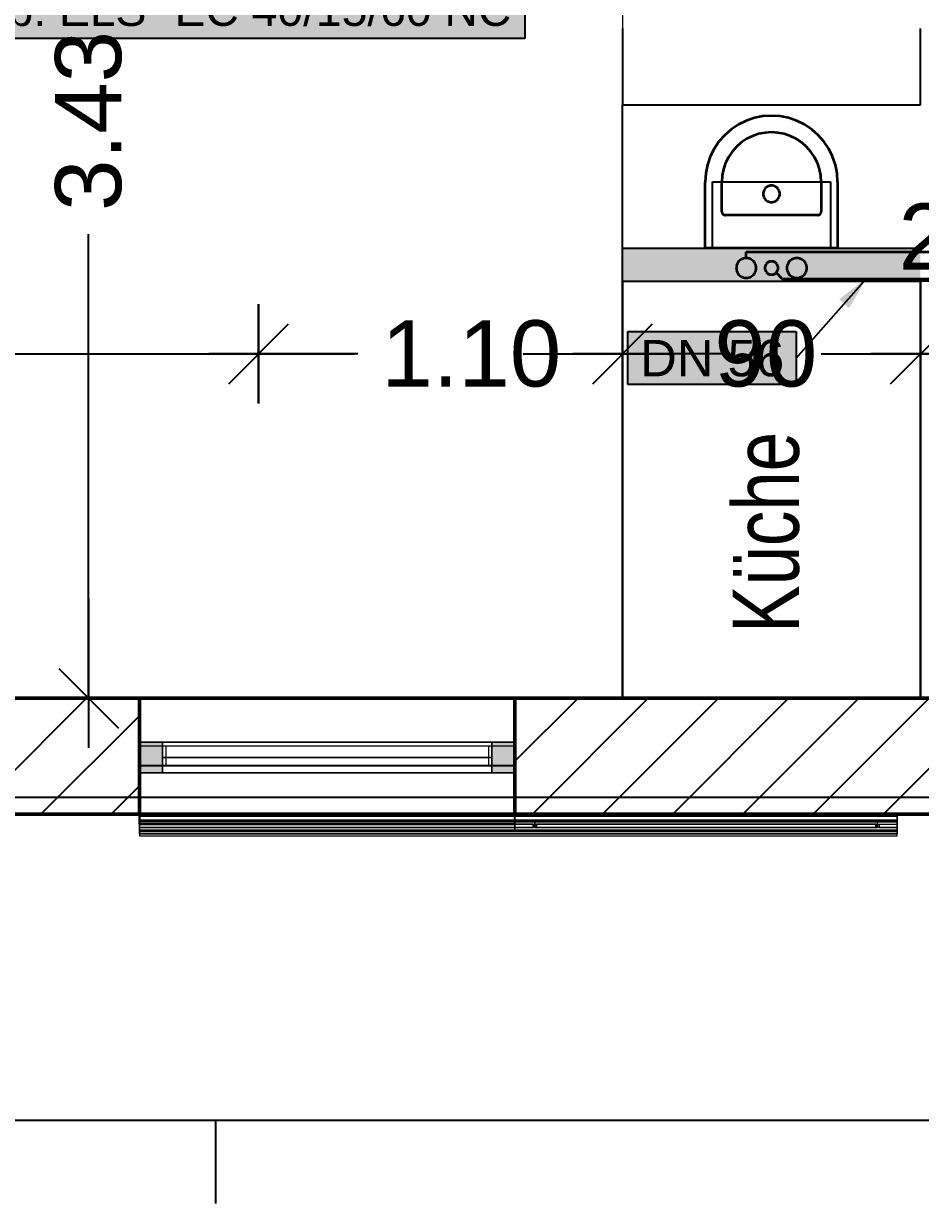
# Model space of a CAD drawing. Extents: x 0 to 756, y -25 to 420.
# Drawn here: x 202.4 to 256.6, y 0 to 71.3 of the extents above; entities that cross this region are included whole.
import ezdxf
from ezdxf.lldxf.tags import DXFTag

# ---------------------------------------------------------------- set-up
doc = ezdxf.new("R2010")
doc.units = 0
doc.layers.get('0').update_dxf_attribs({"lineweight": 25})
doc.layers.get('DEFPOINTS').update_dxf_attribs({"lineweight": 25})
for name, color, linetype, lineweight in [('A_Aussenwand', 7, 'Continuous', 25), ('A_Fenster', 7, 'Continuous', 25), ('Allgemein01', 7, 'Continuous', 13), ('Allgemein03', 7, 'Continuous', 25), ('Design', 7, 'Continuous', 18), ('Fenster', 7, 'Continuous', 13), ('Fensterbank', 7, 'Continuous', 13), ('L_Text', 7, 'Continuous', 25), ('Pfosten_ Stützen', 7, 'Continuous', 13), ('Standard', 7, 'Continuous', 25), ('Verschattung', 7, 'Continuous', 13), ('Wand Holz tragend', 7, 'Continuous', 13), ('X_Planrahmen', 7, 'Continuous', 25), ('X_Text', 7, 'Continuous', 25)]:
    doc.layers.add(name, color=color, linetype=linetype, lineweight=lineweight)
for name, color, linetype, lineweight, true_color in [('A_Geschossdecke', 7, 'Continuous', 25, 0x008080), ('Bolzen', 7, 'Continuous', 25, 0xcc0000), ('S_Einrichtung', 7, 'Continuous', 35, 0x9dff9d), ('S_Kaltwasser', 3, 'Continuous', 35, 0x00ff00), ('S_Schmutzwasser', 7, 'Continuous', 35, 0x808040), ('S_Warmwasser', 1, 'fein_strichliert', 35, 0xff0000)]:
    doc.layers.add(name, color=color, linetype=linetype, lineweight=lineweight, true_color=true_color)
doc.styles.get("Standard").update_dxf_attribs({"font": 'arial.ttf'})
tags = doc.linetypes.add('fein_strichliert', pattern=[4, 1, -2, 1]).pattern_tags.tags
tags[8:9] = [DXFTag(74, 4), DXFTag(75, 0), DXFTag(340, '0'), DXFTag(46, 0.0), DXFTag(50, 0.0), DXFTag(44, 0.0), DXFTag(45, 0.0)]
tags[6:7] = [DXFTag(74, 4), DXFTag(75, 0), DXFTag(340, '0'), DXFTag(46, 0.0), DXFTag(50, 0.0), DXFTag(44, 0.0), DXFTag(45, 0.0)]
tags[4:5] = [DXFTag(74, 4), DXFTag(75, 0), DXFTag(340, '0'), DXFTag(46, 0.0), DXFTag(50, 0.0), DXFTag(44, 0.0), DXFTag(45, 0.0)]
tags = doc.linetypes.add('VERDECKT2_S2', pattern=[0.27, 0.2, -0.07]).pattern_tags.tags
tags[6:7] = [DXFTag(74, 4), DXFTag(75, 0), DXFTag(340, '0'), DXFTag(46, 1.0), DXFTag(50, 0.0), DXFTag(44, 0.0), DXFTag(45, 0.0)]
tags[4:5] = [DXFTag(74, 4), DXFTag(75, 0), DXFTag(340, '0'), DXFTag(46, 1.0), DXFTag(50, 0.0), DXFTag(44, 0.0), DXFTag(45, 0.0)]

# ---------------------------------------------------------------- blocks, each defined once
blk = doc.blocks.new('Blockreferenz-A01I5YB9IE', base_point=(0, -25))
at = {"layer": 'X_Planrahmen', "color": 0, "linetype": 'ByBlock', "lineweight": -2, "ltscale": 0.25}
for p, q in [((589, 5), (20, 5)), ((214, 5), (214, 0))]:
    blk.add_line(p, q, dxfattribs=at)
blk = doc.blocks.new('Referenz-A01I5YBJIE')
at = {"layer": 'Allgemein01', "color": 0, "lineweight": -2}
for p, q in [((244.047, 57.721), (244.047, 61.721)), ((244.047, 61.721), (251.167, 61.721)), ((251.167, 61.721), (251.167, 57.721)), ((251.167, 57.721), (244.047, 57.721))]:
    blk.add_line(p, q, dxfattribs=at)
at = {"layer": 'Allgemein03', "color": 0, "lineweight": -2}
for p, q in [((238.61, 57.718), (238.607, 57.721)), ((238.607, 57.721), (256.607, 57.721)), ((238.604, 30.521), (238.607, 55.721)), ((238.607, 55.721), (238.604, 30.521)), ((238.607, 55.721), (256.607, 55.721)), ((256.607, 55.721), (256.604, 30.521)), ((256.604, 30.521), (256.607, 55.721)), ((256.604, 30.521), (238.604, 30.521)), ((238.604, 30.521), (256.604, 30.521))]:
    blk.add_line(p, q, dxfattribs=at)
at = {"layer": 'Allgemein03', "color": 0, "linetype": 'VERDECKT2_S2', "lineweight": 13, "ltscale": 0.13}
blk.add_line((154.607, 23.521), (362.607, 23.521), dxfattribs=at)
at = {"layer": 'Bolzen', "color": 0, "lineweight": -2}
for p, q in [((238.607, 70.986), (238.607, 66.386)), ((256.607, 66.386), (256.607, 70.986)), ((238.607, 66.386), (256.607, 66.386)), ((238.607, 55.721), (238.607, 66.386)), ((238.607, 55.721), (256.607, 55.721))]:
    blk.add_line(p, q, dxfattribs=at)
at = {"layer": 'DEFPOINTS', "color": 0, "linetype": 'Continuous', "lineweight": -2, "ltscale": 0.25}
for p, q in [((238.607, 66.386), (238.607, 66.386)), ((238.607, 66.386), (238.607, 66.386)), ((216.607, 51.326), (216.607, 51.326)), ((238.607, 51.326), (238.607, 51.326)), ((206.344, 30.521), (206.344, 30.521)), ((238.604, 30.521), (238.604, 30.521)), ((209.407, 23.521), (209.407, 23.521)), ((209.407, 23.521), (209.407, 23.521)), ((232.107, 23.521), (232.107, 23.521)), ((232.107, 23.521), (232.107, 23.521))]:
    blk.add_line(p, q, dxfattribs=at)
at = {"layer": 'Design', "color": 0, "lineweight": -2}
for points in [[(238.607, 55.721), (256.607, 55.721), (238.607, 57.721)], [(256.607, 55.721), (256.607, 57.721), (238.607, 57.721)], [(256.607, 57.721), (238.607, 57.721), (256.607, 57.721)]]:
    blk.add_solid(points, dxfattribs=at)
at = {"layer": 'Fenster', "color": 0, "linetype": 'Continuous', "ltscale": 0.13}
for p, q in [((209.407, 26.021), (209.407, 27.861)), ((209.407, 27.861), (210.807, 27.861)), ((210.807, 27.861), (209.407, 27.861)), ((209.407, 27.861), (209.407, 26.021)), ((210.807, 27.861), (209.407, 27.861)), ((209.407, 27.861), (209.407, 27.861)), ((209.407, 27.861), (209.407, 26.021)), ((210.807, 27.861), (210.807, 26.021)), ((210.807, 26.021), (210.807, 27.861)), ((210.807, 27.861), (230.707, 27.861)), ((210.807, 26.021), (210.807, 27.861)), ((210.807, 27.861), (210.807, 27.861)), ((210.807, 27.861), (210.807, 26.021)), ((230.707, 27.861), (210.807, 27.861)), ((210.807, 27.861), (210.807, 26.021)), ((230.707, 27.861), (210.807, 27.861)), ((210.807, 27.861), (210.807, 27.861)), ((210.807, 27.861), (210.807, 26.021)), ((230.707, 27.861), (210.807, 27.861)), ((210.807, 27.861), (210.807, 26.021)), ((230.707, 27.861), (210.807, 27.861)), ((210.807, 27.861), (210.807, 27.861)), ((210.807, 27.861), (210.807, 26.021)), ((230.707, 26.021), (230.707, 27.861)), ((230.707, 27.861), (232.107, 27.861)), ((230.707, 27.861), (230.707, 26.021)), ((232.107, 27.861), (230.707, 27.861)), ((230.707, 27.861), (230.707, 26.021)), ((232.107, 27.861), (230.707, 27.861)), ((230.707, 27.861), (230.707, 27.861)), ((230.707, 27.861), (230.707, 26.021)), ((230.707, 26.021), (230.707, 27.861)), ((230.707, 27.861), (230.707, 27.861)), ((230.707, 27.861), (230.707, 26.021)), ((230.707, 26.021), (230.707, 27.861)), ((230.707, 27.861), (230.707, 27.861)), ((230.707, 27.861), (230.707, 26.021)), ((232.107, 27.861), (232.107, 26.021)), ((232.107, 26.021), (232.107, 27.861)), ((232.107, 27.861), (232.107, 27.861)), ((232.107, 27.861), (232.107, 26.021)), ((230.707, 26.941), (210.807, 26.941)), ((210.807, 26.941), (210.807, 26.941)), ((210.807, 26.941), (230.707, 26.941)), ((230.707, 26.941), (230.707, 26.941)), ((210.807, 26.021), (209.407, 26.021)), ((209.407, 26.021), (210.807, 26.021)), ((209.407, 26.021), (209.407, 26.021)), ((210.807, 26.021), (209.407, 26.021)), ((230.707, 26.021), (210.807, 26.021)), ((210.807, 26.021), (210.807, 26.021)), ((210.807, 26.021), (230.707, 26.021)), ((210.807, 26.021), (210.807, 26.021)), ((230.707, 26.021), (210.807, 26.021)), ((210.807, 26.021), (230.707, 26.021)), ((210.807, 26.021), (210.807, 26.021)), ((230.707, 26.021), (210.807, 26.021)), ((232.107, 26.021), (230.707, 26.021)), ((230.707, 26.021), (232.107, 26.021)), ((230.707, 26.021), (230.707, 26.021)), ((232.107, 26.021), (230.707, 26.021)), ((230.707, 26.021), (230.707, 26.021)), ((230.707, 26.021), (230.707, 26.021)), ((232.107, 26.021), (232.107, 26.021))]:
    blk.add_line(p, q, dxfattribs=at)
for points in [[(209.407, 26.021), (210.807, 26.021), (209.407, 27.861)], [(210.807, 26.021), (210.807, 27.861), (209.407, 27.861)], [(230.707, 26.021), (232.107, 26.021), (230.707, 27.861)], [(232.107, 26.021), (232.107, 27.861), (230.707, 27.861)]]:
    blk.add_solid(points, dxfattribs=at)
at = {"layer": 'Fensterbank', "color": 0, "lineweight": -2}
for p, q in [((232.107, 26.441), (209.407, 26.441)), ((209.407, 26.441), (209.407, 22.921)), ((232.107, 26.441), (209.407, 26.441)), ((209.407, 26.441), (209.407, 26.441)), ((209.407, 23.521), (209.407, 26.441)), ((232.107, 22.921), (232.107, 26.441)), ((232.107, 26.441), (232.107, 26.441)), ((232.107, 23.521), (232.107, 26.441)), ((232.107, 23.521), (209.407, 23.521)), ((209.407, 23.521), (209.407, 23.521)), ((209.407, 23.521), (232.107, 23.521)), ((209.407, 22.921), (209.407, 23.521)), ((209.407, 22.921), (232.107, 22.921)), ((232.107, 22.921), (209.407, 22.921)), ((209.407, 22.921), (209.407, 22.921)), ((232.107, 22.921), (232.107, 23.521)), ((232.107, 23.521), (232.107, 23.521)), ((232.107, 22.921), (232.107, 22.921))]:
    blk.add_line(p, q, dxfattribs=at)
at = {"layer": 'Fensterbank', "color": 0, "lineweight": 18}
blk.add_line((232.107, 23.521), (209.407, 23.521), dxfattribs=at)
at = {"layer": 'Standard', "color": 0, "lineweight": 13}
blk.add_line((238.607, 99.078), (238.607, 30.521), dxfattribs=at)
at = {"layer": 'Standard', "color": 0, "lineweight": -2}
for p, q in [((206.344, 30.521), (206.344, 58.56)), ((216.607, 48.326), (216.607, 54.326)), ((216.607, 54.326), (216.607, 48.326)), ((238.607, 48.326), (238.607, 54.326)), ((238.607, 54.326), (238.607, 48.326)), ((214.807, 49.526), (218.407, 53.126)), ((218.407, 53.126), (214.807, 49.526)), ((236.807, 49.526), (240.407, 53.126)), ((240.407, 53.126), (236.807, 49.526)), ((254.807, 49.526), (258.407, 53.126)), ((258.407, 53.126), (254.807, 49.526)), ((178.067, 51.326), (216.607, 51.326)), ((210.607, 51.326), (219.607, 51.326)), ((222.607, 51.326), (213.607, 51.326)), ((216.607, 51.326), (222.43, 51.326)), ((232.607, 51.326), (241.607, 51.326)), ((244.607, 51.326), (235.607, 51.326)), ((235.63, 51.326), (238.607, 51.326)), ((238.607, 51.326), (240.418, 51.326)), ((250.607, 51.326), (259.607, 51.326)), ((262.607, 51.326), (253.607, 51.326)), ((253.618, 51.326), (256.607, 51.326)), ((254.607, 51.326), (263.607, 51.326)), ((206.344, 36.521), (206.344, 27.521)), ((204.544, 32.321), (208.144, 28.721)), ((203.344, 30.521), (209.344, 30.521))]:
    blk.add_line(p, q, dxfattribs=at)
at = {"layer": 'Verschattung', "color": 0, "linetype": 'Continuous', "ltscale": 0.13}
for p, q in [((232.307, 23.521), (209.407, 23.521)), ((209.407, 23.521), (209.407, 23.401)), ((209.407, 22.321), (209.407, 23.521)), ((209.407, 23.521), (255.207, 23.521)), ((209.407, 23.521), (209.407, 23.521)), ((209.407, 23.521), (209.407, 23.521)), ((209.407, 23.521), (209.407, 23.521)), ((209.407, 23.401), (232.307, 23.401)), ((255.207, 23.401), (209.407, 23.401)), ((209.407, 23.401), (209.407, 22.201)), ((209.407, 23.401), (209.407, 23.401)), ((209.407, 23.401), (209.407, 23.401)), ((255.207, 23.161), (209.407, 23.161)), ((209.407, 23.161), (209.407, 22.481)), ((209.407, 23.161), (209.407, 23.161)), ((209.407, 23.161), (209.407, 23.161)), ((209.407, 23.161), (209.407, 23.161)), ((209.407, 23.161), (209.407, 22.921)), ((209.407, 23.161), (254.107, 23.161)), ((255.207, 23.061), (209.407, 23.061)), ((209.407, 23.061), (209.407, 22.921)), ((209.407, 23.061), (209.407, 22.581)), ((209.407, 23.061), (209.407, 23.061)), ((209.407, 23.061), (255.207, 23.061)), ((209.407, 22.921), (233.207, 22.921)), ((209.407, 22.921), (209.407, 22.921)), ((233.207, 22.921), (209.407, 22.921)), ((232.107, 22.521), (232.107, 23.121)), ((232.107, 23.121), (255.207, 23.121)), ((255.207, 23.121), (232.107, 23.121)), ((232.107, 23.121), (232.107, 22.521)), ((232.107, 23.121), (255.207, 23.121)), ((232.107, 22.521), (232.107, 23.121)), ((232.107, 23.121), (232.107, 23.121)), ((255.207, 23.521), (232.307, 23.521)), ((232.307, 23.401), (255.207, 23.401)), ((233.207, 22.921), (233.207, 22.721)), ((233.207, 22.821), (233.207, 22.921)), ((233.207, 22.921), (233.307, 22.921)), ((233.207, 22.921), (233.407, 22.921)), ((233.207, 22.921), (233.207, 22.921)), ((233.207, 22.921), (233.207, 22.921)), ((233.207, 22.921), (233.207, 22.921)), ((233.207, 22.721), (233.207, 22.821)), ((254.007, 23.121), (233.307, 23.121)), ((233.307, 23.121), (233.307, 22.721)), ((233.307, 23.121), (254.007, 23.121)), ((233.307, 22.721), (233.307, 23.121)), ((233.307, 23.121), (233.307, 23.121)), ((233.307, 22.921), (233.407, 22.921)), ((233.407, 22.721), (233.407, 22.921)), ((233.407, 22.921), (253.907, 22.921)), ((233.407, 22.921), (233.407, 22.821)), ((233.407, 22.921), (233.407, 22.921)), ((233.407, 22.921), (233.407, 22.921)), ((233.407, 22.921), (233.407, 22.921)), ((253.907, 22.921), (233.407, 22.921)), ((233.407, 22.821), (233.407, 22.721)), ((253.907, 22.921), (253.907, 22.721)), ((253.907, 22.821), (253.907, 22.921)), ((253.907, 22.921), (254.007, 22.921)), ((253.907, 22.921), (254.107, 22.921)), ((253.907, 22.921), (253.907, 22.921)), ((253.907, 22.921), (253.907, 22.921)), ((253.907, 22.921), (253.907, 22.921)), ((253.907, 22.721), (253.907, 22.821)), ((254.007, 22.721), (254.007, 23.121)), ((254.007, 23.121), (254.007, 23.121)), ((254.007, 22.721), (254.007, 23.121)), ((254.007, 22.921), (254.107, 22.921)), ((254.107, 23.161), (255.207, 23.161)), ((254.107, 22.721), (254.107, 22.921)), ((254.107, 22.921), (255.207, 22.921)), ((254.107, 22.921), (254.107, 22.821)), ((254.107, 22.921), (254.107, 22.921)), ((254.107, 22.921), (254.107, 22.921)), ((254.107, 22.921), (254.107, 22.921)), ((254.107, 22.921), (255.207, 22.921)), ((254.107, 22.821), (254.107, 22.721)), ((255.207, 23.401), (255.207, 23.521)), ((255.207, 23.521), (255.207, 22.321)), ((255.207, 23.521), (255.207, 23.521)), ((255.207, 23.521), (255.207, 23.521)), ((255.207, 23.521), (255.207, 23.521)), ((255.207, 22.201), (255.207, 23.401)), ((255.207, 23.401), (255.207, 23.401)), ((255.207, 23.401), (255.207, 23.401)), ((255.207, 22.481), (255.207, 23.161)), ((255.207, 23.161), (255.207, 23.161)), ((255.207, 23.161), (255.207, 23.161)), ((255.207, 23.161), (255.207, 23.161)), ((255.207, 22.921), (255.207, 23.161)), ((255.207, 23.121), (255.207, 22.521)), ((255.207, 22.521), (255.207, 23.121)), ((255.207, 23.121), (255.207, 22.521)), ((255.207, 23.121), (255.207, 23.121)), ((255.207, 22.921), (255.207, 23.061)), ((255.207, 22.581), (255.207, 23.061)), ((255.207, 23.061), (255.207, 23.061)), ((255.207, 22.921), (255.207, 22.921)), ((209.407, 22.721), (209.407, 22.581)), ((233.207, 22.721), (209.407, 22.721)), ((209.407, 22.721), (209.407, 22.721)), ((209.407, 22.721), (209.407, 22.481)), ((209.407, 22.721), (233.207, 22.721)), ((209.407, 22.581), (255.207, 22.581)), ((209.407, 22.581), (209.407, 22.581)), ((209.407, 22.581), (255.207, 22.581)), ((209.407, 22.481), (255.207, 22.481)), ((209.407, 22.481), (209.407, 22.481)), ((209.407, 22.481), (209.407, 22.481)), ((209.407, 22.481), (209.407, 22.481)), ((254.107, 22.481), (209.407, 22.481)), ((255.207, 22.321), (209.407, 22.321)), ((209.407, 22.321), (209.407, 22.321)), ((209.407, 22.321), (209.407, 22.321)), ((209.407, 22.321), (209.407, 22.201)), ((209.407, 22.321), (232.307, 22.321)), ((209.407, 22.201), (255.207, 22.201)), ((209.407, 22.201), (209.407, 22.201)), ((209.407, 22.201), (209.407, 22.201)), ((209.407, 22.201), (209.407, 22.201)), ((209.407, 22.201), (232.307, 22.201)), ((255.207, 22.521), (232.107, 22.521)), ((232.107, 22.521), (255.207, 22.521)), ((232.107, 22.521), (255.207, 22.521)), ((232.107, 22.521), (232.107, 22.521)), ((232.307, 22.321), (255.207, 22.321)), ((232.307, 22.201), (255.207, 22.201)), ((233.307, 22.721), (233.207, 22.721)), ((233.207, 22.721), (233.207, 22.721)), ((233.407, 22.721), (233.207, 22.721)), ((233.207, 22.721), (233.207, 22.721)), ((233.207, 22.721), (233.207, 22.721)), ((233.307, 22.721), (254.007, 22.721)), ((233.407, 22.721), (233.307, 22.721)), ((254.007, 22.721), (233.307, 22.721)), ((233.307, 22.721), (233.307, 22.721)), ((253.907, 22.721), (233.407, 22.721)), ((233.407, 22.721), (233.407, 22.721)), ((233.407, 22.721), (233.407, 22.721)), ((233.407, 22.721), (233.407, 22.721)), ((233.407, 22.721), (253.907, 22.721)), ((254.007, 22.721), (253.907, 22.721)), ((253.907, 22.721), (253.907, 22.721)), ((253.907, 22.721), (253.907, 22.721)), ((253.907, 22.721), (253.907, 22.721)), ((254.107, 22.721), (253.907, 22.721)), ((254.107, 22.721), (254.007, 22.721)), ((254.007, 22.721), (254.007, 22.721)), ((255.207, 22.721), (254.107, 22.721)), ((254.107, 22.721), (254.107, 22.721)), ((254.107, 22.721), (254.107, 22.721)), ((254.107, 22.721), (254.107, 22.721)), ((254.107, 22.721), (255.207, 22.721)), ((255.207, 22.481), (254.107, 22.481)), ((255.207, 22.581), (255.207, 22.721)), ((255.207, 22.721), (255.207, 22.721)), ((255.207, 22.481), (255.207, 22.721)), ((255.207, 22.581), (255.207, 22.581)), ((255.207, 22.521), (255.207, 22.521)), ((255.207, 22.481), (255.207, 22.481)), ((255.207, 22.481), (255.207, 22.481)), ((255.207, 22.481), (255.207, 22.481)), ((255.207, 22.321), (255.207, 22.321)), ((255.207, 22.201), (255.207, 22.321)), ((255.207, 22.321), (255.207, 22.321)), ((255.207, 22.201), (255.207, 22.201)), ((255.207, 22.201), (255.207, 22.201)), ((255.207, 22.201), (255.207, 22.201))]:
    blk.add_line(p, q, dxfattribs=at)
at = {"layer": 'Wand Holz tragend', "color": 0, "lineweight": 50}
for p, q in [((398.607, 30.521), (118.607, 30.521)), ((118.607, 30.521), (398.607, 30.521)), ((232.107, 30.521), (209.407, 30.521)), ((209.407, 30.521), (209.407, 23.521)), ((232.107, 30.521), (209.407, 30.521)), ((209.407, 30.521), (209.407, 30.521)), ((209.407, 30.521), (209.407, 23.521)), ((232.107, 23.521), (232.107, 30.521)), ((232.107, 30.521), (232.107, 30.521)), ((232.107, 23.521), (232.107, 30.521)), ((118.607, 23.521), (398.607, 23.521)), ((398.607, 23.521), (118.607, 23.521)), ((209.407, 23.521), (232.107, 23.521)), ((209.407, 23.521), (209.407, 23.521)), ((209.407, 23.521), (232.107, 23.521)), ((232.107, 23.521), (232.107, 23.521))]:
    blk.add_line(p, q, dxfattribs=at)
at = {"layer": 'Pfosten_ Stützen', "color": 0, "lineweight": -2, "insert": (245.265, 34.482), "char_height": 4, "attachment_point": 1, "rotation": 90}
blk.add_mtext('{\\W0.8;\\fPosterama Text Light;Küche}', dxfattribs=at)
at = {"layer": 'Standard', "color": 0, "lineweight": -2, "insert": (204.312, 59.967), "char_height": 4, "attachment_point": 1, "rotation": 90}
blk.add_mtext('{\\fArial;3.43}', dxfattribs=at)
at = {"layer": 'Standard', "color": 0, "lineweight": -2, "char_height": 4, "attachment_point": 1}
for s, insert in [('{\\fArial;20}', (255.285, 60.414)), ('{\\fArial;1.10}', (224.029, 53.358)), ('{\\fArial;90}', (244.159, 53.358))]:
    blk.add_mtext(s, dxfattribs=dict(at, insert=insert))
blk = doc.blocks.new('Wand-A01I5YC5IE', base_point=(118.607, 23.521))
at = {"color": 0, "linetype": 'ByBlock', "lineweight": -2, "ltscale": 0.25}
for p, q in [((209.407, 30.521), (178.307, 30.521)), ((256.607, 30.521), (232.107, 30.521)), ((209.407, 23.521), (178.307, 23.521)), ((285.107, 23.521), (232.107, 23.521))]:
    blk.add_line(p, q, dxfattribs=at)
at = {"color": 0, "lineweight": -2}
for p, q in [((206.217, 30.521), (199.217, 23.521)), ((235.916, 30.521), (232.107, 26.712)), ((240.158, 30.521), (233.158, 23.521)), ((244.401, 30.521), (237.401, 23.521)), ((248.644, 30.521), (241.644, 23.521)), ((252.886, 30.521), (245.886, 23.521)), ((257.129, 30.521), (250.129, 23.521)), ((261.372, 30.521), (254.372, 23.521)), ((209.407, 29.468), (203.46, 23.521)), ((209.407, 25.225), (207.703, 23.521))]:
    blk.add_line(p, q, dxfattribs=at)
blk = doc.blocks.new('Fenster-A01I5YCBIE', base_point=(209.407, 23.521))
at = {"color": 0, "linetype": 'ByBlock', "lineweight": -2, "ltscale": 0.25}
for p, q in [((232.107, 30.521), (209.407, 30.521)), ((209.407, 30.521), (209.407, 23.521)), ((232.107, 30.521), (232.107, 23.521)), ((232.107, 23.521), (209.407, 23.521))]:
    blk.add_line(p, q, dxfattribs=at)
at = {"color": 0, "linetype": 'ByBlock', "lineweight": 18, "ltscale": 0.18}
for p, q in [((232.107, 27.621), (209.407, 27.621)), ((211.007, 27.621), (211.007, 26.421)), ((230.507, 27.621), (230.507, 26.421)), ((232.107, 26.421), (209.407, 26.421))]:
    blk.add_line(p, q, dxfattribs=at)
at = {"color": 0, "linetype": 'fein_strichliert', "lineweight": 18, "ltscale": 0.18}
blk.add_line((209.407, 27.621), (209.407, 26.421), dxfattribs=at)
blk = doc.blocks.new('Bauteilbeschriftung-A01I5YE7IE', base_point=(197.675, 70.396))
at = {"color": 0, "linetype": 'ByBlock', "lineweight": -2, "ltscale": 0.25}
blk.add_line((232.701, 80.896), (251.507, 97.078), dxfattribs=at)
at = {"color": 0, "lineweight": -2}
for p, q in [((197.675, 80.896), (232.701, 80.896)), ((197.675, 70.396), (197.675, 80.896)), ((232.701, 80.896), (232.701, 70.396)), ((232.701, 70.396), (197.675, 70.396))]:
    blk.add_line(p, q, dxfattribs=at)
at = {"color": 0, "linetype": 'ByBlock', "lineweight": -2, "ltscale": 0.25}
for points in [[(250.725, 96.077), (249.73, 96.077), (251.507, 97.078)], [(250.252, 95.47), (250.725, 96.077), (249.73, 96.077)]]:
    blk.add_solid(points, dxfattribs=at)
at = {"color": 7, "linetype": 'ByBlock', "lineweight": -2, "ltscale": 0.25, "true_color": 0xffffff}
for points in [[(197.675, 70.396), (232.701, 70.396), (197.675, 80.896)], [(232.701, 70.396), (197.675, 80.896), (232.701, 80.896)]]:
    blk.add_solid(points, dxfattribs=at)
at = {"color": 0, "linetype": 'ByBlock', "lineweight": -2, "ltscale": 0.25, "char_height": 2, "attachment_point": 1}
for s, insert in [('{\\fArial;Abluftventilator}', (198.342, 80.146)), ('{\\fArial;Fabr.: Helios, Artik.: 40102}', (198.342, 76.646)), ('{\\fArial;Typ: ELS- EC 40/15/60 NC}', (198.342, 73.146))]:
    blk.add_mtext(s, dxfattribs=dict(at, insert=insert))
blk = doc.blocks.new('Waschtisch-A01I5YHTIE', base_point=(243.607, 57.721))
at = {"color": 0, "linetype": 'ByBlock', "lineweight": -2, "ltscale": 0.35}
for p, q in [((247.085, 65.686), (246.572, 65.584)), ((247.607, 65.721), (247.085, 65.686)), ((248.129, 65.686), (247.607, 65.721)), ((248.642, 65.584), (248.129, 65.686)), ((245.172, 64.894), (244.779, 64.549)), ((245.607, 65.185), (245.172, 64.894)), ((246.076, 65.416), (245.607, 65.185)), ((246.572, 65.584), (246.076, 65.416)), ((249.138, 65.416), (248.642, 65.584)), ((249.607, 65.185), (249.138, 65.416)), ((250.042, 64.894), (249.607, 65.185)), ((250.436, 64.549), (250.042, 64.894)), ((244.779, 64.549), (244.434, 64.156)), ((246.107, 64.319), (245.781, 64.101)), ((246.459, 64.492), (246.107, 64.319)), ((246.831, 64.618), (246.459, 64.492)), ((247.216, 64.695), (246.831, 64.618)), ((247.607, 64.721), (247.216, 64.695)), ((247.999, 64.695), (247.607, 64.721)), ((248.384, 64.618), (247.999, 64.695)), ((248.755, 64.492), (248.384, 64.618)), ((249.107, 64.319), (248.755, 64.492)), ((249.433, 64.101), (249.107, 64.319)), ((250.781, 64.156), (250.436, 64.549)), ((244.143, 63.721), (243.912, 63.251)), ((244.434, 64.156), (244.143, 63.721)), ((245.227, 63.547), (245.009, 63.221)), ((245.486, 63.842), (245.227, 63.547)), ((245.781, 64.101), (245.486, 63.842)), ((249.729, 63.842), (249.433, 64.101)), ((249.987, 63.547), (249.729, 63.842)), ((250.205, 63.221), (249.987, 63.547)), ((251.071, 63.721), (250.781, 64.156)), ((251.303, 63.251), (251.071, 63.721)), ((243.743, 62.756), (243.641, 62.243)), ((243.912, 63.251), (243.743, 62.756)), ((244.836, 62.869), (244.709, 62.497)), ((245.009, 63.221), (244.836, 62.869)), ((250.379, 62.869), (250.205, 63.221)), ((250.505, 62.497), (250.379, 62.869)), ((251.471, 62.756), (251.303, 63.251)), ((251.573, 62.243), (251.471, 62.756)), ((243.641, 62.243), (243.607, 61.721)), ((244.633, 62.112), (244.607, 61.721)), ((244.709, 62.497), (244.633, 62.112)), ((250.582, 62.112), (250.505, 62.497)), ((250.607, 61.721), (250.582, 62.112)), ((251.607, 61.721), (251.573, 62.243)), ((243.607, 57.721), (243.607, 61.721)), ((244.607, 59.921), (244.607, 61.721)), ((247.254, 61.354), (247.211, 61.305)), ((247.303, 61.397), (247.254, 61.354)), ((247.357, 61.434), (247.303, 61.397)), ((247.416, 61.463), (247.357, 61.434)), ((247.478, 61.484), (247.416, 61.463)), ((247.542, 61.496), (247.478, 61.484)), ((247.607, 61.501), (247.542, 61.496)), ((247.672, 61.496), (247.607, 61.501)), ((247.737, 61.484), (247.672, 61.496)), ((247.799, 61.463), (247.737, 61.484)), ((247.857, 61.434), (247.799, 61.463)), ((247.912, 61.397), (247.857, 61.434)), ((247.961, 61.354), (247.912, 61.397)), ((248.004, 61.305), (247.961, 61.354)), ((250.607, 61.721), (250.607, 59.921)), ((251.607, 61.721), (251.607, 57.721)), ((247.111, 61.066), (247.107, 61.001)), ((247.107, 61.001), (247.111, 60.935)), ((247.124, 61.13), (247.111, 61.066)), ((247.111, 60.935), (247.124, 60.871)), ((247.145, 61.192), (247.124, 61.13)), ((247.124, 60.871), (247.145, 60.809)), ((247.174, 61.251), (247.145, 61.192)), ((247.145, 60.809), (247.174, 60.751)), ((247.211, 61.305), (247.174, 61.251)), ((247.174, 60.751), (247.211, 60.696)), ((247.211, 60.696), (247.254, 60.647)), ((247.254, 60.647), (247.303, 60.604)), ((247.303, 60.604), (247.357, 60.568)), ((247.857, 60.568), (247.912, 60.604)), ((247.912, 60.604), (247.961, 60.647)), ((247.961, 60.647), (248.004, 60.696)), ((248.04, 61.251), (248.004, 61.305)), ((248.004, 60.696), (248.04, 60.751)), ((248.069, 61.192), (248.04, 61.251)), ((248.04, 60.751), (248.069, 60.809)), ((248.09, 61.13), (248.069, 61.192)), ((248.069, 60.809), (248.09, 60.871)), ((248.103, 61.066), (248.09, 61.13)), ((248.09, 60.871), (248.103, 60.935)), ((248.107, 61.001), (248.103, 61.066)), ((248.103, 60.935), (248.107, 61.001)), ((244.607, 59.921), (244.609, 59.895)), ((244.609, 59.895), (244.614, 59.869)), ((247.357, 60.568), (247.416, 60.539)), ((247.416, 60.539), (247.478, 60.518)), ((247.478, 60.518), (247.542, 60.505)), ((247.542, 60.505), (247.607, 60.501)), ((247.607, 60.501), (247.672, 60.505)), ((247.672, 60.505), (247.737, 60.518)), ((247.737, 60.518), (247.799, 60.539)), ((247.799, 60.539), (247.857, 60.568)), ((250.6, 59.869), (250.605, 59.895)), ((250.605, 59.895), (250.607, 59.921)), ((244.614, 59.869), (244.622, 59.844)), ((244.622, 59.844), (244.634, 59.821)), ((244.634, 59.821), (244.649, 59.799)), ((244.649, 59.799), (244.666, 59.779)), ((244.666, 59.779), (244.685, 59.762)), ((244.685, 59.762), (244.707, 59.747)), ((244.707, 59.747), (244.731, 59.736)), ((244.731, 59.736), (244.755, 59.727)), ((244.755, 59.727), (244.781, 59.722)), ((244.781, 59.722), (244.807, 59.721)), ((250.407, 59.721), (244.807, 59.721)), ((250.407, 59.721), (250.433, 59.722)), ((250.433, 59.722), (250.459, 59.727)), ((250.459, 59.727), (250.484, 59.736)), ((250.484, 59.736), (250.507, 59.747)), ((250.507, 59.747), (250.529, 59.762)), ((250.529, 59.762), (250.549, 59.779)), ((250.549, 59.779), (250.566, 59.799)), ((250.566, 59.799), (250.58, 59.821)), ((250.58, 59.821), (250.592, 59.844)), ((250.592, 59.844), (250.6, 59.869)), ((251.607, 57.721), (243.607, 57.721))]:
    blk.add_line(p, q, dxfattribs=at)
blk = doc.blocks.new('Anschluss-Element-A01I5YHVIE', base_point=(245.48, 55.921))
at = {"color": 0, "lineweight": -2}
for p, q in [((245.78, 57.04), (245.715, 56.997)), ((245.85, 57.075), (245.78, 57.04)), ((245.925, 57.1), (245.85, 57.075)), ((246.002, 57.115), (245.925, 57.1)), ((246.08, 57.121), (246.002, 57.115)), ((246.158, 57.115), (246.08, 57.121)), ((246.235, 57.1), (246.158, 57.115)), ((246.31, 57.075), (246.235, 57.1)), ((246.38, 57.04), (246.31, 57.075)), ((246.445, 56.997), (246.38, 57.04)), ((245.485, 56.599), (245.48, 56.521)), ((245.48, 56.521), (245.485, 56.442)), ((245.5, 56.676), (245.485, 56.599)), ((245.485, 56.442), (245.5, 56.365)), ((245.526, 56.75), (245.5, 56.676)), ((245.5, 56.365), (245.526, 56.291)), ((245.56, 56.821), (245.526, 56.75)), ((245.604, 56.886), (245.56, 56.821)), ((245.656, 56.945), (245.604, 56.886)), ((245.715, 56.997), (245.656, 56.945)), ((246.504, 56.945), (246.445, 56.997)), ((246.556, 56.886), (246.504, 56.945)), ((246.6, 56.821), (246.556, 56.886)), ((246.634, 56.75), (246.6, 56.821)), ((246.66, 56.676), (246.634, 56.75)), ((246.634, 56.291), (246.66, 56.365)), ((246.675, 56.599), (246.66, 56.676)), ((246.66, 56.365), (246.675, 56.442)), ((246.68, 56.521), (246.675, 56.599)), ((246.675, 56.442), (246.68, 56.521)), ((245.526, 56.291), (245.56, 56.221)), ((245.56, 56.221), (245.604, 56.155)), ((245.604, 56.155), (245.656, 56.096)), ((245.656, 56.096), (245.715, 56.045)), ((245.715, 56.045), (245.78, 56.001)), ((245.78, 56.001), (245.85, 55.966)), ((245.85, 55.966), (245.925, 55.941)), ((245.925, 55.941), (246.002, 55.926)), ((246.002, 55.926), (246.08, 55.921)), ((246.08, 55.921), (246.158, 55.926)), ((246.158, 55.926), (246.235, 55.941)), ((246.235, 55.941), (246.31, 55.966)), ((246.31, 55.966), (246.38, 56.001)), ((246.38, 56.001), (246.445, 56.045)), ((246.445, 56.045), (246.504, 56.096)), ((246.504, 56.096), (246.556, 56.155)), ((246.556, 56.155), (246.6, 56.221)), ((246.6, 56.221), (246.634, 56.291))]:
    blk.add_line(p, q, dxfattribs=at)
blk = doc.blocks.new('Anschluss-Element-A01I5YHXIE', base_point=(248.54, 55.921))
at = {"color": 0, "linetype": 'Continuous', "lineweight": -2, "ltscale": 0.35}
for p, q in [((248.84, 57.04), (248.775, 56.997)), ((248.91, 57.075), (248.84, 57.04)), ((248.985, 57.1), (248.91, 57.075)), ((249.062, 57.115), (248.985, 57.1)), ((249.14, 57.121), (249.062, 57.115)), ((249.218, 57.115), (249.14, 57.121)), ((249.295, 57.1), (249.218, 57.115)), ((249.37, 57.075), (249.295, 57.1)), ((249.44, 57.04), (249.37, 57.075)), ((249.505, 56.997), (249.44, 57.04)), ((248.545, 56.599), (248.54, 56.521)), ((248.54, 56.521), (248.545, 56.442)), ((248.56, 56.676), (248.545, 56.599)), ((248.545, 56.442), (248.56, 56.365)), ((248.586, 56.75), (248.56, 56.676)), ((248.56, 56.365), (248.586, 56.291)), ((248.62, 56.821), (248.586, 56.75)), ((248.664, 56.886), (248.62, 56.821)), ((248.716, 56.945), (248.664, 56.886)), ((248.775, 56.997), (248.716, 56.945)), ((249.564, 56.945), (249.505, 56.997)), ((249.616, 56.886), (249.564, 56.945)), ((249.66, 56.821), (249.616, 56.886)), ((249.694, 56.75), (249.66, 56.821)), ((249.72, 56.676), (249.694, 56.75)), ((249.694, 56.291), (249.72, 56.365)), ((249.735, 56.599), (249.72, 56.676)), ((249.72, 56.365), (249.735, 56.442)), ((249.74, 56.521), (249.735, 56.599)), ((249.735, 56.442), (249.74, 56.521)), ((248.586, 56.291), (248.62, 56.221)), ((248.62, 56.221), (248.664, 56.155)), ((248.664, 56.155), (248.716, 56.096)), ((248.716, 56.096), (248.775, 56.045)), ((248.775, 56.045), (248.84, 56.001)), ((248.84, 56.001), (248.91, 55.966)), ((248.91, 55.966), (248.985, 55.941)), ((248.985, 55.941), (249.062, 55.926)), ((249.062, 55.926), (249.14, 55.921)), ((249.14, 55.921), (249.218, 55.926)), ((249.218, 55.926), (249.295, 55.941)), ((249.295, 55.941), (249.37, 55.966)), ((249.37, 55.966), (249.44, 56.001)), ((249.44, 56.001), (249.505, 56.045)), ((249.505, 56.045), (249.564, 56.096)), ((249.564, 56.096), (249.616, 56.155)), ((249.616, 56.155), (249.66, 56.221)), ((249.66, 56.221), (249.694, 56.291))]:
    blk.add_line(p, q, dxfattribs=at)
blk = doc.blocks.new('Anschluss-Element-A01I5YHZIE', base_point=(247.21, 56.121))
at = {"color": 0, "lineweight": -2}
for p, q in [((247.213, 56.573), (247.21, 56.521)), ((247.21, 56.521), (247.213, 56.468)), ((247.224, 56.624), (247.213, 56.573)), ((247.213, 56.468), (247.224, 56.417)), ((247.24, 56.674), (247.224, 56.624)), ((247.224, 56.417), (247.24, 56.368)), ((247.264, 56.721), (247.24, 56.674)), ((247.24, 56.368), (247.264, 56.321)), ((247.293, 56.764), (247.264, 56.721)), ((247.264, 56.321), (247.293, 56.277)), ((247.327, 56.803), (247.293, 56.764)), ((247.366, 56.838), (247.327, 56.803)), ((247.41, 56.867), (247.366, 56.838)), ((247.457, 56.89), (247.41, 56.867)), ((247.506, 56.907), (247.457, 56.89)), ((247.558, 56.917), (247.506, 56.907)), ((247.61, 56.921), (247.558, 56.917)), ((247.662, 56.917), (247.61, 56.921)), ((247.714, 56.907), (247.662, 56.917)), ((247.763, 56.89), (247.714, 56.907)), ((247.81, 56.867), (247.763, 56.89)), ((247.854, 56.838), (247.81, 56.867)), ((247.893, 56.803), (247.854, 56.838)), ((247.927, 56.764), (247.893, 56.803)), ((247.956, 56.721), (247.927, 56.764)), ((247.927, 56.277), (247.956, 56.321)), ((247.98, 56.674), (247.956, 56.721)), ((247.956, 56.321), (247.98, 56.368)), ((247.996, 56.624), (247.98, 56.674)), ((247.98, 56.368), (247.996, 56.417)), ((248.007, 56.573), (247.996, 56.624)), ((247.996, 56.417), (248.007, 56.468)), ((248.01, 56.521), (248.007, 56.573)), ((248.007, 56.468), (248.01, 56.521)), ((247.293, 56.277), (247.327, 56.238)), ((247.327, 56.238), (247.366, 56.203)), ((247.366, 56.203), (247.41, 56.174)), ((247.41, 56.174), (247.457, 56.151)), ((247.457, 56.151), (247.506, 56.134)), ((247.506, 56.134), (247.558, 56.124)), ((247.558, 56.124), (247.61, 56.121)), ((247.61, 56.121), (247.662, 56.124)), ((247.662, 56.124), (247.714, 56.134)), ((247.714, 56.134), (247.763, 56.151)), ((247.763, 56.151), (247.81, 56.174)), ((247.81, 56.174), (247.854, 56.203)), ((247.854, 56.203), (247.893, 56.238)), ((247.893, 56.238), (247.927, 56.277))]:
    blk.add_line(p, q, dxfattribs=at)
blk = doc.blocks.new('Abwasserleitung-A01I5YJLIE', base_point=(247.893, 55.868))
at = {"color": 0, "linetype": 'ByBlock', "lineweight": -2, "ltscale": 0.35}
for p, q in [((260.474, 55.868), (261.376, 56.77)), ((261.376, 56.77), (261.376, 56.977)), ((247.893, 56.238), (248.263, 55.868)), ((248.263, 55.868), (260.474, 55.868))]:
    blk.add_line(p, q, dxfattribs=at)
blk = doc.blocks.new('Bauteilbeschriftung-A01I5YJNIE', base_point=(238.934, 49.477))
at = {"color": 0, "linetype": 'ByBlock', "lineweight": -2, "ltscale": 0.25}
blk.add_line((249.102, 51.077), (253.321, 55.868), dxfattribs=at)
at = {"color": 0, "lineweight": -2}
for p, q in [((238.934, 52.677), (249.102, 52.677)), ((238.934, 49.477), (238.934, 52.677)), ((249.102, 52.677), (249.102, 49.477)), ((249.102, 49.477), (238.934, 49.477))]:
    blk.add_line(p, q, dxfattribs=at)
at = {"color": 0, "linetype": 'ByBlock', "lineweight": -2, "ltscale": 0.25}
for points in [[(252.606, 54.631), (251.699, 54.631), (253.321, 55.868)], [(252.3, 54.103), (252.606, 54.631), (251.699, 54.631)]]:
    blk.add_solid(points, dxfattribs=at)
at = {"color": 7, "linetype": 'ByBlock', "lineweight": -2, "ltscale": 0.25, "true_color": 0xffffff}
for points in [[(238.934, 49.477), (249.102, 49.477), (238.934, 52.677)], [(249.102, 49.477), (238.934, 52.677), (249.102, 52.677)]]:
    blk.add_solid(points, dxfattribs=at)
at = {"color": 0, "linetype": 'ByBlock', "lineweight": -2, "ltscale": 0.25, "insert": (239.667, 52.177), "char_height": 2.2, "attachment_point": 1}
blk.add_mtext('{\\fArial;DN 56}', dxfattribs=at)
blk = doc.blocks.new('Geschossdecke-A01I5YL5IE', base_point=(119.607, 24.521))
at = {"color": 0, "linetype": 'ByBlock', "lineweight": -2, "ltscale": 0.25}
blk.add_line((397.607, 24.521), (119.607, 24.521), dxfattribs=at)
blk = doc.blocks.new('Verbundrohr (Stange)-A01I5YM9IE', base_point=(246.08, 57.121))
at = {"color": 0, "linetype": 'ByBlock', "lineweight": -2, "ltscale": 0.35}
for p, q in [((246.08, 57.121), (246.08, 57.487)), ((246.08, 57.487), (263.189, 57.487))]:
    blk.add_line(p, q, dxfattribs=at)
blk = doc.blocks.new('Verbundrohr (Stange)-A01I5YNPIE', base_point=(249.14, 55.754))
at = {"color": 0, "linetype": 'ByBlock', "lineweight": -2, "ltscale": 0.35}
for p, q in [((249.14, 55.754), (249.14, 55.921)), ((262.138, 55.754), (249.14, 55.754))]:
    blk.add_line(p, q, dxfattribs=at)

msp = doc.modelspace()

# ---------------------------------------------------------------- block references
at = {"ltscale": 0.25}
msp.add_blockref('Blockreferenz-A01I5YB9IE', (0, -25), dxfattribs=at)
at = {"color": 8, "lineweight": 25, "ltscale": 0.25, "true_color": 0x808080}
msp.add_blockref('Referenz-A01I5YBJIE', (0, 0), dxfattribs=at)
at = {"layer": 'A_Aussenwand', "ltscale": 0.25}
msp.add_blockref('Wand-A01I5YC5IE', (118.607, 23.521), dxfattribs=at)
at = {"layer": 'A_Fenster', "ltscale": 0.25}
msp.add_blockref('Fenster-A01I5YCBIE', (209.407, 23.521), dxfattribs=at)
at = {"layer": 'A_Geschossdecke', "ltscale": 0.25}
msp.add_blockref('Geschossdecke-A01I5YL5IE', (119.607, 24.521), dxfattribs=at)
at = {"layer": 'L_Text', "color": 7, "ltscale": 0.25}
msp.add_blockref('Bauteilbeschriftung-A01I5YE7IE', (197.675, 70.396), dxfattribs=at)
at = {"layer": 'S_Einrichtung', "ltscale": 0.35}
msp.add_blockref('Waschtisch-A01I5YHTIE', (243.607, 57.721), dxfattribs=at)
at = {"layer": 'S_Kaltwasser', "ltscale": 0.35}
for name, p in [('Anschluss-Element-A01I5YHVIE', (245.48, 55.921)), ('Verbundrohr (Stange)-A01I5YM9IE', (246.08, 57.121))]:
    msp.add_blockref(name, p, dxfattribs=at)
at = {"layer": 'S_Schmutzwasser', "ltscale": 0.35}
for name, p in [('Anschluss-Element-A01I5YHZIE', (247.21, 56.121)), ('Abwasserleitung-A01I5YJLIE', (247.893, 55.868))]:
    msp.add_blockref(name, p, dxfattribs=at)
at = {"layer": 'S_Warmwasser', "ltscale": 0.35}
for name, p in [('Anschluss-Element-A01I5YHXIE', (248.54, 55.921)), ('Verbundrohr (Stange)-A01I5YNPIE', (249.14, 55.754))]:
    msp.add_blockref(name, p, dxfattribs=at)
at = {"layer": 'X_Text', "color": 7, "ltscale": 0.25}
msp.add_blockref('Bauteilbeschriftung-A01I5YJNIE', (238.934, 49.477), dxfattribs=at)

doc.saveas('drawing.dxf')
